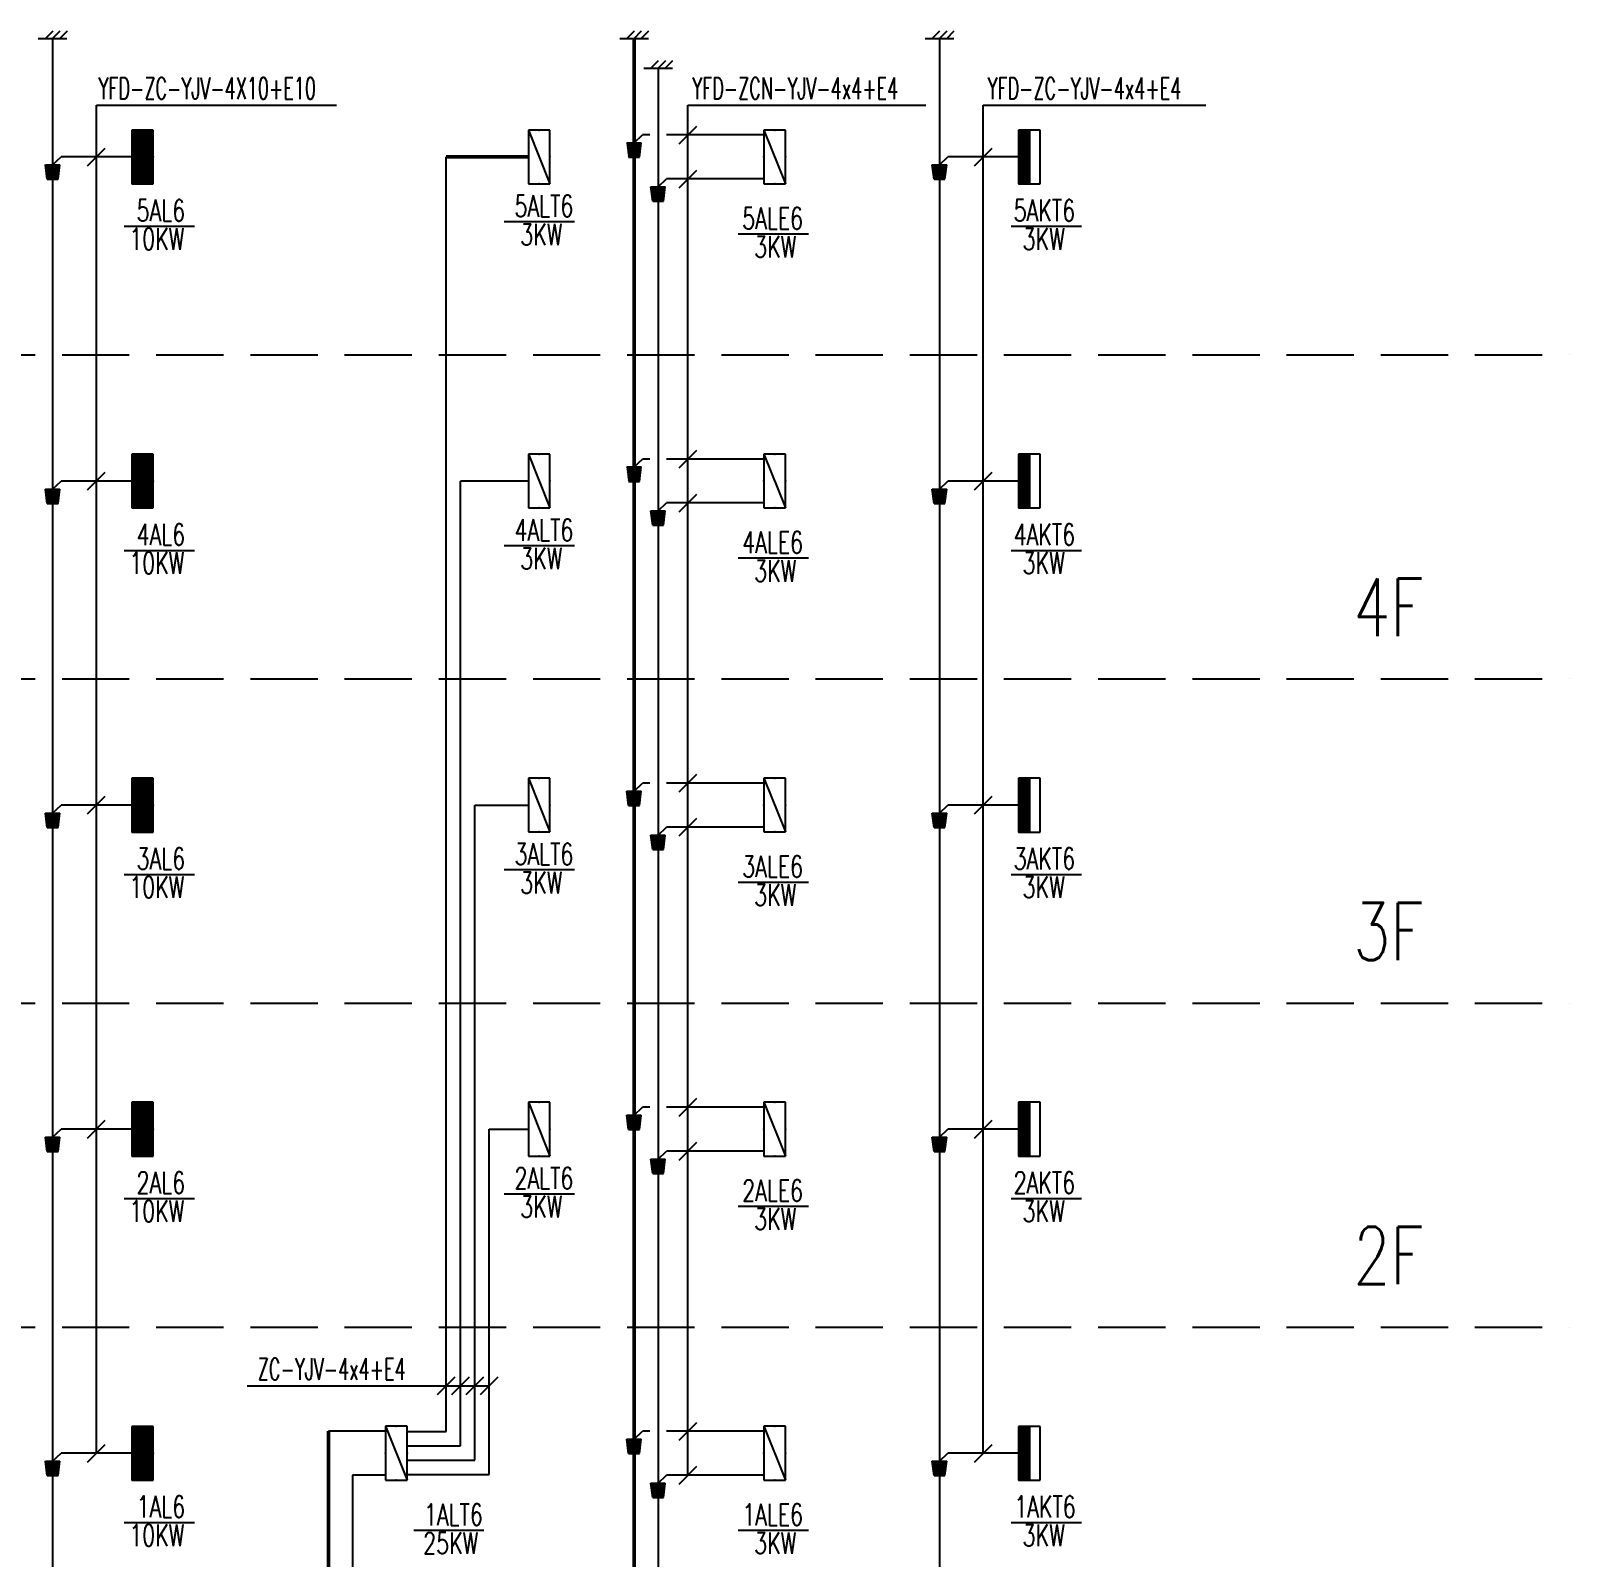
# Model space of a CAD drawing. Extents: x -336391 to 664021, y -458009 to -178412.
# Drawn here: x -13253 to 15329, y -428735 to -400376 of the extents above; entities that cross this region are included whole.
import ezdxf
from ezdxf.enums import TextEntityAlignment as Align

# ---------------------------------------------------------------- set-up
doc = ezdxf.new("R2010")
doc.units = 0
doc.header["$LTSCALE"] = 1000
doc.header["$MEASUREMENT"] = 0
doc.linetypes.add('DASH', pattern=[0.35, 0.25, -0.1])
doc.layers.get('0').update_dxf_attribs({"linetype": 'CONTINUOUS'})
for name, color, linetype in [('AXIS', 3, 'CONTINUOUS'), ('EQUIP', 3, 'CONTINUOUS'), ('SIG_TEXT', 7, 'CONTINUOUS'), ('STAIR', 4, 'CONTINUOUS'), ('WIRE-照明', 6, 'CONTINUOUS')]:
    doc.layers.add(name, color=color, linetype=linetype)
doc.layers.add('WIRE', color=6, linetype='CONTINUOUS', lineweight=50)
doc.styles.add('_TCH_LABEL', font='COMPLEX', dxfattribs={"bigfont": 'GBCBIG'})
doc.styles.add('HZ', font='tjromans.shx', dxfattribs={"width": 0.75, "bigfont": 'tjhztxt.shx'})
doc.styles.get("Standard").update_dxf_attribs({"font": 'simplex.shx', "bigfont": 'hztxt.shx'})

# ---------------------------------------------------------------- blocks, each defined once
blk = doc.blocks.new('$equip$00001416')
for p, q in [((0.75, 0.6), (-0.75, 0.6)), ((-0.75, 0), (0.75, 0.6)), ((-0.75, 0.6), (-0.75, 0)), ((0.75, 0), (0.75, 0.6)), ((-0.75, 0), (0.75, 0))]:
    blk.add_line(p, q)
for p in [(0, 0.6), (-0.75, 0.3), (0, 0), (0.75, 0.3)]:
    blk.add_point(p)
at = {"style": '_TCH_LABEL', "flags": 9}
blk.add_attdef('A', (0, 0), '', height=0.00002, dxfattribs=at)
blk = doc.blocks.new('*X4')
at = {"color": 0}
for p, q in [((-250, 33), (-83, 200)), ((-250, 68), (-118, 200)), ((-250, 104), (-154, 200)), ((-250, 139), (-189, 200)), ((-250, 174), (-224, 200)), ((-247, 0), (-47, 200)), ((-212, 0), (-12, 200)), ((-177, 0), (23, 200)), ((-141, 0), (59, 200)), ((-106, 0), (94, 200)), ((-71, 0), (129, 200)), ((-35, 0), (165, 200)), ((0, 0), (200, 200)), ((35, 0), (235, 200)), ((71, 0), (250, 179)), ((106, 0), (250, 144)), ((141, 0), (250, 109)), ((177, 0), (250, 73)), ((212, 0), (250, 38)), ((247, 0), (250, 3))]:
    blk.add_line(p, q, dxfattribs=at)
blk = doc.blocks.new('$equip$00001421')
for p, q in [((0.75, 0.6), (-0.75, 0.6)), ((-0.75, 0.6), (-0.75, 0)), ((0.75, 0), (0.75, 0.6)), ((-0.75, 0), (0.75, 0))]:
    blk.add_line(p, q)
at = {"const_width": 0.6}
blk.add_lwpolyline([(-0.75, 0.3), (0.75, 0.3)], dxfattribs=at)
for p in [(0, 0.6), (-0.75, 0.3), (0, 0), (0.75, 0.3)]:
    blk.add_point(p)
at = {"xscale": 0.00300000000061118, "yscale": 0.00300000000061118, "zscale": 0.003}
blk.add_blockref('*X4', (0, 0), dxfattribs=at)
at = {"style": '_TCH_LABEL', "flags": 9}
blk.add_attdef('A', (0, 0), '', height=0.00002, dxfattribs=at)
blk = doc.blocks.new('*X87')
at = {"color": 0}
for p, q in [((-250, 33), (-183, 100)), ((-250, 68), (-218, 100)), ((-247, 0), (-147, 100)), ((-212, 0), (-112, 100)), ((-177, 0), (-77, 100)), ((-141, 0), (-41, 100)), ((-106, 0), (-6, 100)), ((-71, 0), (29, 100)), ((-35, 0), (65, 100)), ((0, 0), (100, 100)), ((35, 0), (135, 100)), ((71, 0), (171, 100)), ((106, 0), (206, 100)), ((141, 0), (241, 100)), ((177, 0), (250, 73)), ((212, 0), (250, 38)), ((247, 0), (250, 3))]:
    blk.add_line(p, q, dxfattribs=at)
blk = doc.blocks.new('_LINKPT1')
at = {"color": 0}
blk.add_line((0, 0), (0, 0), dxfattribs=at)
blk = doc.blocks.new('_Z1')
at = {"color": 0}
for p, q in [((-0.75, 0.6), (-0.75, 0)), ((0.75, 0.6), (-0.75, 0.6)), ((0.75, 0), (0.75, 0.6)), ((-0.75, 0.3), (0.75, 0.3)), ((-0.75, 0), (0.75, 0))]:
    blk.add_line(p, q, dxfattribs=at)
at = {"color": 0, "const_width": 0.3}
blk.add_lwpolyline([(-0.75, 0.15), (0.75, 0.15)], dxfattribs=at)
at = {"color": 0}
for p in [(0, 0.6), (-0.75, 0.3), (0, 0), (0.75, 0.3)]:
    blk.add_blockref('_LINKPT1', p, dxfattribs=at)
at = {"color": 0, "xscale": 0.003, "yscale": 0.003, "zscale": 0.003}
blk.add_blockref('*X87', (0, 0), dxfattribs=at)
at = {"color": 0, "width": 0.8, "flags": 9}
blk.add_attdef('A', (0, 0), '', height=0.00003, dxfattribs=at)
blk.add_attdef('A', (0, 0), '', height=0.00003, dxfattribs=at)

msp = doc.modelspace()

# ---------------------------------------------------------------- hatches: boundary and pattern name
at = {"layer": 'WIRE-照明'}
h = msp.add_hatch(dxfattribs=at)
h.set_pattern_fill('ANSI31', color=3, scale=133.333333, style=0)
h.set_pattern_definition([(45, (28682.719, -394706.028), (-9.4280904, 9.4280904), [])])
h.paths.add_polyline_path([(-2178.3, -402459.2), (-1911.6, -402459.2), (-1945, -402725.8), (-2145, -402725.8)])
h = msp.add_hatch(dxfattribs=at)
h.set_pattern_fill('ANSI31', color=3, scale=133.333333, style=0)
h.set_pattern_definition([(45, (17880.845, -395114.869), (-9.4280904, 9.4280904), [])])
h.paths.add_polyline_path([(-12980.2, -402868), (-12713.5, -402868), (-12746.9, -403134.7), (-12946.9, -403134.7)])
h = msp.add_hatch(dxfattribs=at)
h.set_pattern_fill('ANSI31', color=3, scale=133.333333, style=0)
h.set_pattern_definition([(45, (34357.773, -395114.917), (-9.4280904, 9.4280904), [])])
h.paths.add_polyline_path([(3496.7, -402868), (3763.4, -402868), (3730.1, -403134.7), (3530.1, -403134.7)])
h = msp.add_hatch(dxfattribs=at)
h.set_pattern_fill('ANSI31', color=3, scale=133.333333, style=0)
h.set_pattern_definition([(45, (29129.008, -395522.397), (-9.4280904, 9.4280904), [])])
h.paths.add_polyline_path([(-1732, -403275.5), (-1465.4, -403275.5), (-1498.7, -403542.2), (-1698.7, -403542.2)])
h = msp.add_hatch(dxfattribs=at)
h.set_pattern_fill('ANSI31', color=3, scale=133.333333, style=0)
h.set_pattern_definition([(45, (28682.719, -400727.014), (-9.4280904, 9.4280904), [])])
h.paths.add_polyline_path([(-2178.3, -408480.1), (-1911.6, -408480.1), (-1945, -408746.8), (-2145, -408746.8)])
h = msp.add_hatch(dxfattribs=at)
h.set_pattern_fill('ANSI31', color=3, scale=133.333333, style=0)
h.set_pattern_definition([(45, (17880.845, -401135.855), (-9.4280904, 9.4280904), [])])
h.paths.add_polyline_path([(-12980.2, -408889), (-12713.5, -408889), (-12746.9, -409155.6), (-12946.9, -409155.6)])
h = msp.add_hatch(dxfattribs=at)
h.set_pattern_fill('ANSI31', color=3, scale=133.333333, style=0)
h.set_pattern_definition([(45, (34357.773, -401135.903), (-9.4280904, 9.4280904), [])])
h.paths.add_polyline_path([(3496.7, -408889), (3763.4, -408889), (3730.1, -409155.7), (3530.1, -409155.7)])
h = msp.add_hatch(dxfattribs=at)
h.set_pattern_fill('ANSI31', color=3, scale=133.333333, style=0)
h.set_pattern_definition([(45, (29129.008, -401543.383), (-9.4280904, 9.4280904), [])])
h.paths.add_polyline_path([(-1732, -409296.5), (-1465.4, -409296.5), (-1498.7, -409563.2), (-1698.7, -409563.2)])
h = msp.add_hatch(dxfattribs=at)
h.set_pattern_fill('ANSI31', color=3, scale=133.333333, style=0)
h.set_pattern_definition([(45, (28682.719, -406748), (-9.4280904, 9.4280904), [])])
h.paths.add_polyline_path([(-2178.3, -414501.1), (-1911.6, -414501.1), (-1945, -414767.8), (-2145, -414767.8)])
h = msp.add_hatch(dxfattribs=at)
h.set_pattern_fill('ANSI31', color=3, scale=133.333333, style=0)
h.set_pattern_definition([(45, (17880.845, -407156.842), (-9.4280904, 9.4280904), [])])
h.paths.add_polyline_path([(-12980.2, -414910), (-12713.5, -414910), (-12746.9, -415176.6), (-12946.9, -415176.6)])
h = msp.add_hatch(dxfattribs=at)
h.set_pattern_fill('ANSI31', color=3, scale=133.333333, style=0)
h.set_pattern_definition([(45, (34357.773, -407156.889), (-9.4280904, 9.4280904), [])])
h.paths.add_polyline_path([(3496.7, -414910), (3763.4, -414910), (3730.1, -415176.7), (3530.1, -415176.7)])
h = msp.add_hatch(dxfattribs=at)
h.set_pattern_fill('ANSI31', color=3, scale=133.333333, style=0)
h.set_pattern_definition([(45, (29129.008, -407564.37), (-9.4280904, 9.4280904), [])])
h.paths.add_polyline_path([(-1732, -415317.5), (-1465.4, -415317.5), (-1498.7, -415584.2), (-1698.7, -415584.2)])
h = msp.add_hatch(dxfattribs=at)
h.set_pattern_fill('ANSI31', color=3, scale=133.333333, style=0)
h.set_pattern_definition([(45, (28682.719, -412768.987), (-9.4280904, 9.4280904), [])])
h.paths.add_polyline_path([(-2178.3, -420522.1), (-1911.6, -420522.1), (-1945, -420788.8), (-2145, -420788.8)])
h = msp.add_hatch(dxfattribs=at)
h.set_pattern_fill('ANSI31', color=3, scale=133.333333, style=0)
h.set_pattern_definition([(45, (17880.845, -413177.828), (-9.4280904, 9.4280904), [])])
h.paths.add_polyline_path([(-12980.2, -420931), (-12713.5, -420931), (-12746.9, -421197.6), (-12946.9, -421197.6)])
h = msp.add_hatch(dxfattribs=at)
h.set_pattern_fill('ANSI31', color=3, scale=133.333333, style=0)
h.set_pattern_definition([(45, (34357.773, -413177.875), (-9.4280904, 9.4280904), [])])
h.paths.add_polyline_path([(3496.7, -420931), (3763.4, -420931), (3730.1, -421197.7), (3530.1, -421197.7)])
h = msp.add_hatch(dxfattribs=at)
h.set_pattern_fill('ANSI31', color=3, scale=133.333333, style=0)
h.set_pattern_definition([(45, (29129.008, -413585.356), (-9.4280904, 9.4280904), [])])
h.paths.add_polyline_path([(-1732, -421338.5), (-1465.4, -421338.5), (-1498.7, -421605.1), (-1698.7, -421605.1)])
h = msp.add_hatch(dxfattribs=at)
h.set_pattern_fill('ANSI31', color=3, scale=133.333333, style=0)
h.set_pattern_definition([(45, (28682.719, -418789.973), (-9.4280904, 9.4280904), [])])
h.paths.add_polyline_path([(-2178.3, -426543.1), (-1911.6, -426543.1), (-1945, -426809.8), (-2145, -426809.8)])
h = msp.add_hatch(dxfattribs=at)
h.set_pattern_fill('ANSI31', color=3, scale=133.333333, style=0)
h.set_pattern_definition([(45, (17880.845, -419198.814), (-9.4280904, 9.4280904), [])])
h.paths.add_polyline_path([(-12980.2, -426951.9), (-12713.5, -426951.9), (-12746.9, -427218.6), (-12946.9, -427218.6)])
h = msp.add_hatch(dxfattribs=at)
h.set_pattern_fill('ANSI31', color=3, scale=133.333333, style=0)
h.set_pattern_definition([(45, (34357.773, -419198.862), (-9.4280904, 9.4280904), [])])
h.paths.add_polyline_path([(3496.7, -426952), (3763.4, -426952), (3730.1, -427218.7), (3530.1, -427218.7)])
h = msp.add_hatch(dxfattribs=at)
h.set_pattern_fill('ANSI31', color=3, scale=133.333333, style=0)
h.set_pattern_definition([(45, (29129.008, -419606.342), (-9.4280904, 9.4280904), [])])
h.paths.add_polyline_path([(-1732, -427359.5), (-1465.4, -427359.5), (-1498.7, -427626.1), (-1698.7, -427626.1)])

# ---------------------------------------------------------------- linework, layer by layer
at = {"layer": 'SIG_TEXT'}
for p, q in [((-12033.3, -426804), (-12033.3, -401755.1)), ((-12033.3, -401755.1), (-7574.5, -401755.1)), ((-1043, -427211.5), (-1043, -401755.1)), ((-1043, -401755.1), (3375.1, -401755.1)), ((4443.6, -426804), (4443.6, -401755.2)), ((4443.6, -401755.2), (8576.5, -401755.2)), ((-1208, -402476.2), (-878, -402146.2)), ((-12198.3, -402885), (-11868.3, -402555)), ((4278.6, -402885.1), (4608.6, -402555.1)), ((-1208, -403292.5), (-878, -402962.5)), ((-11516.6, -404008.8), (-10211.1, -404008.8)), ((-4456.3, -403919.2), (-3150.8, -403919.2)), ((-110.6, -404149.5), (1194.9, -404149.5)), ((4960.3, -404008.8), (6265.8, -404008.8)), ((-1208, -408497.1), (-878, -408167.2)), ((-12198.3, -408906), (-11868.3, -408576)), ((4278.6, -408906), (4608.6, -408576.1)), ((-1208, -409313.5), (-878, -408983.5)), ((-11516.6, -410029.7), (-10211.1, -410029.7)), ((-4456.3, -409940.2), (-3150.8, -409940.2)), ((4960.3, -410029.8), (6265.8, -410029.8)), ((-110.6, -410170.5), (1194.9, -410170.5)), ((-1208, -414518.1), (-878, -414188.2)), ((-12198.3, -414927), (-11868.3, -414597)), ((4278.6, -414927), (4608.6, -414597)), ((-1208, -415334.5), (-878, -415004.5)), ((-11516.6, -416050.7), (-10211.1, -416050.7)), ((-4456.3, -415961.2), (-3150.8, -415961.2)), ((4960.3, -416050.8), (6265.8, -416050.8)), ((-110.6, -416191.5), (1194.9, -416191.5)), ((-1208, -420539.1), (-878, -420209.1)), ((-12198.3, -420948), (-11868.3, -420618)), ((4278.6, -420948), (4608.6, -420618)), ((-1208, -421355.5), (-878, -421025.5)), ((-11516.6, -422071.7), (-10211.1, -422071.7)), ((-4456.3, -421982.2), (-3150.8, -421982.2)), ((4960.3, -422071.8), (6265.8, -422071.8)), ((-110.6, -422212.5), (1194.9, -422212.5)), ((-9230.9, -425549.8), (-5481.9, -425549.8)), ((-5698.9, -425714.8), (-5368.9, -425384.8)), ((-5481.9, -425549.8), (-4733.9, -425549.8)), ((-5432.2, -425714.8), (-5102.2, -425384.8)), ((-5165.5, -425714.8), (-4835.5, -425384.8)), ((-4898.9, -425714.8), (-4568.9, -425384.8)), ((-1208, -426560.1), (-878, -426230.1)), ((-12198.3, -426968.9), (-11868.3, -426639)), ((4278.6, -426969), (4608.6, -426639)), ((-1208, -427376.5), (-878, -427046.5)), ((-11516.6, -428092.7), (-10211.1, -428092.7)), ((4960.3, -428092.8), (6265.8, -428092.8)), ((-6138.7, -428233.4), (-4833.2, -428233.4)), ((-110.6, -428233.4), (1194.9, -428233.4))]:
    msp.add_line(p, q, dxfattribs=at)
at = {"layer": 'STAIR', "linetype": 'DASH', "ltscale": 5}
for p, q in [((-61671.9, -406396.5), (15329.3, -406396.5)), ((-61671.9, -406396.5), (15329.3, -406396.5)), ((-61671.9, -412417.5), (15329.3, -412417.5)), ((-61671.9, -418438.5), (15329.3, -418438.5)), ((-61671.9, -424459.5), (15329.3, -424459.5))]:
    msp.add_line(p, q, dxfattribs=at)
at = {"layer": 'WIRE'}
for p, q in [((-2045, -400517), (-2045, -441271.4)), ((-4007.4, -402719.4), (-5533.9, -402719.4)), ((-7720.1, -426395.1), (-7720.1, -441271.4))]:
    msp.add_line(p, q, dxfattribs=at)
at = {"layer": 'WIRE-照明'}
for p, q in [((-12980.2, -400517.6), (-12838.8, -400376.2)), ((-12846.9, -400517.6), (-12705.4, -400376.2)), ((-12713.5, -400517.6), (-12572.1, -400376.2)), ((-2178.3, -400517), (-2036.9, -400375.5)), ((-2045, -400517), (-1903.6, -400375.5)), ((-1911.6, -400517), (-1770.2, -400375.5)), ((3496.7, -400517.7), (3638.2, -400376.2)), ((3630.1, -400517.7), (3771.5, -400376.2)), ((3763.4, -400517.7), (3904.8, -400376.2)), ((-13113.5, -400517.6), (-12580.2, -400517.6)), ((-12846.9, -400517.6), (-12846.9, -441271.4)), ((-2311.6, -400517), (-1778.3, -400517)), ((3363.4, -400517.7), (3896.7, -400517.7)), ((3630.1, -400517.7), (3630.1, -441271.4)), ((-1732, -401069.7), (-1590.6, -400928.3)), ((-1598.7, -401069.7), (-1457.3, -400928.3)), ((-1465.4, -401069.7), (-1323.9, -400928.3)), ((-1865.4, -401069.7), (-1332, -401069.7)), ((-1598.7, -401069.7), (-1598.7, -441271.4)), ((-2045, -402459.2), (-1888.2, -402311.2)), ((-1751, -402311.2), (-1888.2, -402311.2)), ((367.6, -402311.2), (-1444.9, -402311.2)), ((-12846.9, -402868), (-12690.1, -402720)), ((-11376.6, -402720), (-12690.1, -402720)), ((-5533.9, -426396.6), (-5533.9, -402719.4)), ((3630.1, -402868), (3786.8, -402720.1)), ((5100.4, -402720.1), (3786.8, -402720.1)), ((-1598.7, -403275.5), (-1441.9, -403127.5)), ((367.6, -403127.5), (-1441.9, -403127.5)), ((-2045, -408480.1), (-1888.2, -408332.2)), ((-1751, -408332.2), (-1888.2, -408332.2)), ((367.6, -408332.2), (-1444.9, -408332.2)), ((-12846.9, -408889), (-12690.1, -408741)), ((-11376.6, -408741), (-12690.1, -408741)), ((-5267.2, -408740.3), (-4007.4, -408740.3)), ((-5267.2, -426663.3), (-5267.2, -408740.4)), ((3630.1, -408889), (3786.8, -408741)), ((5100.4, -408741), (3786.8, -408741)), ((-1598.7, -409296.5), (-1441.9, -409148.5)), ((367.6, -409148.5), (-1441.9, -409148.5)), ((-2045, -414501.1), (-1888.2, -414353.1)), ((-1751, -414353.1), (-1888.2, -414353.1)), ((367.6, -414353.1), (-1444.9, -414353.1)), ((-12846.9, -414910), (-12690.1, -414762)), ((-11376.6, -414762), (-12690.1, -414762)), ((-5000.5, -414761.3), (-4007.4, -414761.3)), ((-5000.5, -426930), (-5000.5, -414761.4)), ((3630.1, -414910), (3786.8, -414762)), ((5100.4, -414762), (3786.8, -414762)), ((-1598.7, -415317.5), (-1441.9, -415169.5)), ((367.6, -415169.5), (-1441.9, -415169.5)), ((-2045, -420522.1), (-1888.2, -420374.1)), ((-1751, -420374.1), (-1888.2, -420374.1)), ((367.6, -420374.1), (-1444.9, -420374.1)), ((-12846.9, -420931), (-12690.1, -420783)), ((-11376.6, -420783), (-12690.1, -420783)), ((-4733.9, -420782.3), (-4007.4, -420782.3)), ((-4733.9, -427196.6), (-4733.9, -420782.4)), ((3630.1, -420931), (3786.8, -420783)), ((5100.4, -420783), (3786.8, -420783)), ((-1598.7, -421338.5), (-1441.9, -421190.5)), ((367.6, -421190.5), (-1441.9, -421190.5)), ((-6661.4, -426395.2), (-7720.1, -426395.2)), ((-6261.4, -426396.6), (-5533.9, -426396.6)), ((-2045, -426543.1), (-1888.2, -426395.1)), ((-1751, -426395.1), (-1888.2, -426395.1)), ((367.6, -426395.1), (-1444.9, -426395.1)), ((-6261.4, -426663.3), (-5267.2, -426663.3)), ((-12846.9, -426951.9), (-12690.1, -426804)), ((-11376.6, -426804), (-12690.1, -426804)), ((-6261.4, -426930), (-5000.5, -426930)), ((3630.1, -426952), (3786.8, -426804)), ((5100.4, -426804), (3786.8, -426804)), ((-7273.8, -427211.5), (-7273.8, -441271.4)), ((-6661.4, -427211.6), (-7273.8, -427211.6)), ((-6261.4, -427196.6), (-4733.9, -427196.6)), ((-1598.7, -427359.5), (-1441.9, -427211.5)), ((367.6, -427211.5), (-1441.9, -427211.5))]:
    msp.add_line(p, q, dxfattribs=at)
at = {"layer": 'WIRE-照明', "color": 3}
for p, q in [((-2178.3, -402459.2), (-1911.6, -402459.2)), ((-1945, -402725.8), (-1911.6, -402459.2)), ((-12980.2, -402868), (-12713.5, -402868)), ((-12946.9, -403134.7), (-12980.2, -402868)), ((-12980.2, -402868), (-12713.5, -402868)), ((-12746.9, -403134.7), (-12713.5, -402868)), ((-2145, -402725.8), (-1945, -402725.8)), ((3496.7, -402868), (3763.4, -402868)), ((3530.1, -403134.7), (3496.7, -402868)), ((3496.7, -402868), (3763.4, -402868)), ((3730.1, -403134.7), (3763.4, -402868)), ((-12946.9, -403134.7), (-12746.9, -403134.7)), ((-1732, -403275.5), (-1465.4, -403275.5)), ((-1698.7, -403542.2), (-1732, -403275.5)), ((-1732, -403275.5), (-1465.4, -403275.5)), ((-1498.7, -403542.2), (-1465.4, -403275.5)), ((3530.1, -403134.7), (3730.1, -403134.7)), ((-1698.7, -403542.2), (-1498.7, -403542.2)), ((-2178.3, -408480.1), (-1911.6, -408480.1)), ((-1945, -408746.8), (-1911.6, -408480.1)), ((-12980.2, -408889), (-12713.5, -408889)), ((-12946.9, -409155.6), (-12980.2, -408889)), ((-12980.2, -408889), (-12713.5, -408889)), ((-12746.9, -409155.6), (-12713.5, -408889)), ((-2145, -408746.8), (-1945, -408746.8)), ((3496.7, -408889), (3763.4, -408889)), ((3530.1, -409155.7), (3496.7, -408889)), ((3496.7, -408889), (3763.4, -408889)), ((3730.1, -409155.7), (3763.4, -408889)), ((-12946.9, -409155.6), (-12746.9, -409155.6)), ((-1732, -409296.5), (-1465.4, -409296.5)), ((-1698.7, -409563.2), (-1732, -409296.5)), ((-1732, -409296.5), (-1465.4, -409296.5)), ((-1498.7, -409563.2), (-1465.4, -409296.5)), ((3530.1, -409155.7), (3730.1, -409155.7)), ((-1698.7, -409563.2), (-1498.7, -409563.2)), ((-2178.3, -414501.1), (-1911.6, -414501.1)), ((-2145, -414767.8), (-2178.3, -414501.1)), ((-1945, -414767.8), (-1911.6, -414501.1)), ((-12980.2, -414910), (-12713.5, -414910)), ((-12946.9, -415176.6), (-12980.2, -414910)), ((-12980.2, -414910), (-12713.5, -414910)), ((-12746.9, -415176.6), (-12713.5, -414910)), ((-2145, -414767.8), (-1945, -414767.8)), ((3496.7, -414910), (3763.4, -414910)), ((3530.1, -415176.7), (3496.7, -414910)), ((3496.7, -414910), (3763.4, -414910)), ((3730.1, -415176.7), (3763.4, -414910)), ((-12946.9, -415176.6), (-12746.9, -415176.6)), ((3530.1, -415176.7), (3730.1, -415176.7)), ((-1732, -415317.5), (-1465.4, -415317.5)), ((-1698.7, -415584.2), (-1732, -415317.5)), ((-1732, -415317.5), (-1465.4, -415317.5)), ((-1698.7, -415584.2), (-1498.7, -415584.2)), ((-1498.7, -415584.2), (-1465.4, -415317.5)), ((-2145, -420788.8), (-2178.3, -420522.1)), ((-2178.3, -420522.1), (-1911.6, -420522.1)), ((-1945, -420788.8), (-1911.6, -420522.1)), ((-12980.2, -420931), (-12713.5, -420931)), ((-12946.9, -421197.6), (-12980.2, -420931)), ((-12980.2, -420931), (-12713.5, -420931)), ((-12746.9, -421197.6), (-12713.5, -420931)), ((-2145, -420788.8), (-1945, -420788.8)), ((3496.7, -420931), (3763.4, -420931)), ((3530.1, -421197.7), (3496.7, -420931)), ((3496.7, -420931), (3763.4, -420931)), ((3730.1, -421197.7), (3763.4, -420931)), ((-12946.9, -421197.6), (-12746.9, -421197.6)), ((3530.1, -421197.7), (3730.1, -421197.7)), ((-1732, -421338.5), (-1465.4, -421338.5)), ((-1698.7, -421605.1), (-1732, -421338.5)), ((-1732, -421338.5), (-1465.4, -421338.5)), ((-1498.7, -421605.1), (-1465.4, -421338.5)), ((-1698.7, -421605.1), (-1498.7, -421605.1)), ((-2178.3, -426543.1), (-1911.6, -426543.1)), ((-2145, -426809.8), (-2178.3, -426543.1)), ((-1945, -426809.8), (-1911.6, -426543.1)), ((-12980.2, -426951.9), (-12713.5, -426951.9)), ((-12946.9, -427218.6), (-12980.2, -426951.9)), ((-12980.2, -426951.9), (-12713.5, -426951.9)), ((-12746.9, -427218.6), (-12713.5, -426951.9)), ((-2145, -426809.8), (-1945, -426809.8)), ((3496.7, -426952), (3763.4, -426952)), ((3530.1, -427218.7), (3496.7, -426952)), ((3496.7, -426952), (3763.4, -426952)), ((3730.1, -427218.7), (3763.4, -426952)), ((-12946.9, -427218.6), (-12746.9, -427218.6)), ((3530.1, -427218.7), (3730.1, -427218.7)), ((-1732, -427359.5), (-1465.4, -427359.5)), ((-1698.7, -427626.1), (-1732, -427359.5)), ((-1732, -427359.5), (-1465.4, -427359.5)), ((-1498.7, -427626.1), (-1465.4, -427359.5)), ((-1698.7, -427626.1), (-1498.7, -427626.1))]:
    msp.add_line(p, q, dxfattribs=at)

# ---------------------------------------------------------------- block references
at = {"layer": 'EQUIP', "xscale": 666.6666666665988, "yscale": 666.6666666665988, "rotation": 270}
for name, p, zscale in [('$equip$00001421', (-11376.6, -402720), 666.6666666666667), ('_Z1', (5100.4, -402720.1), 666.6666666665988), ('$equip$00001416', (-4007.4, -402719.4), 666.6666666665988), ('$equip$00001416', (367.6, -402719.4), 666.6666666666667), ('$equip$00001421', (-11376.6, -408741), 666.6666666666667), ('_Z1', (5100.4, -408741), 666.6666666665988), ('$equip$00001416', (-4007.4, -408740.3), 666.6666666665988), ('$equip$00001416', (367.6, -408740.3), 666.6666666666667), ('$equip$00001421', (-11376.6, -414762), 666.6666666666667), ('$equip$00001416', (-4007.4, -414761.3), 666.6666666665988), ('$equip$00001416', (367.6, -414761.3), 666.6666666666667), ('_Z1', (5100.4, -414762), 666.6666666665988), ('$equip$00001421', (-11376.6, -420783), 666.6666666666667), ('$equip$00001416', (-4007.4, -420782.3), 666.6666666665988), ('$equip$00001416', (367.6, -420782.3), 666.6666666666667), ('_Z1', (5100.4, -420783), 666.6666666665988), ('$equip$00001421', (-11376.6, -426804), 666.6666666666667), ('$equip$00001416', (-6661.4, -426803.4), 666.6666666666667), ('$equip$00001416', (367.6, -426803.3), 666.6666666666667), ('_Z1', (5100.4, -426804), 666.6666666665988)]:
    msp.add_blockref(name, p, dxfattribs=dict(at, zscale=zscale))

# ---------------------------------------------------------------- texts
at = {"layer": 'AXIS', "color": 7, "style": 'HZ', "width": 0.75}
for s, p in [('4F', (11319.1, -411621.2)), ('3F', (11319.1, -417642.2)), ('2F', (11319.1, -423663.2))]:
    msp.add_text(s, height=1066.67, dxfattribs=at).set_placement(p)
at = {"layer": 'SIG_TEXT', "style": 'HZ'}
for s, width, p in [('YFD-ZC-YJV-4X10+E10', 0.6, (-11996.5, -401644.1)), ('YFD-ZCN-YJV-4x4+E4', 0.6, (-964.1, -401644.1)), ('YFD-ZC-YJV-4x4+E4', 0.6, (4522.6, -401644.2)), ('5AL6', 0.7, (-11286, -403913.4)), ('5ALT6', 0.7, (-4265.7, -403829.8)), ('5AKT6', 0.7, (5008.6, -403913.4)), ('5ALE6', 0.7, (-35.1, -404060.1)), ('4AL6', 0.7, (-11286, -409934.4)), ('4ALT6', 0.7, (-4265.7, -409850.8)), ('4AKT6', 0.7, (5008.6, -409934.4)), ('4ALE6', 0.7, (-35.1, -410081.1)), ('3AL6', 0.7, (-11286, -415955.3)), ('3ALT6', 0.7, (-4265.7, -415871.8)), ('3AKT6', 0.7, (5008.6, -415955.4)), ('3ALE6', 0.7, (-35.1, -416102.1)), ('2AL6', 0.7, (-11286, -421976.3)), ('2ALT6', 0.7, (-4265.7, -421892.8)), ('2AKT6', 0.7, (5008.6, -421976.4)), ('2ALE6', 0.7, (-35.1, -422123.1)), ('ZC-YJV-4x4+E4', 0.6, (-9035.7, -425438.8)), ('1AL6', 0.7, (-11286, -427997.3)), ('1ALT6', 0.7, (-5948.1, -428144.1)), ('1ALE6', 0.7, (-35.1, -428144.1)), ('1AKT6', 0.7, (5018.7, -427997.4))]:
    msp.add_text(s, height=400, dxfattribs=dict(at, width=width)).set_placement(p)
at = {"layer": 'SIG_TEXT', "style": 'HZ', "width": 0.7}
for s, p in [('10KW', (-10912.3, -404244)), ('3KW', (-3768.4, -404159.7)), ('3KW', (5564.7, -404244.1)), ('3KW', (577.4, -404390)), ('10KW', (-10912.3, -410265)), ('3KW', (-3768.4, -410180.7)), ('3KW', (5564.7, -410265.1)), ('3KW', (577.4, -410411)), ('10KW', (-10912.3, -416286)), ('3KW', (-3768.4, -416201.7)), ('3KW', (5564.7, -416286)), ('3KW', (577.4, -416432)), ('10KW', (-10912.3, -422307)), ('3KW', (-3768.4, -422222.7)), ('3KW', (5564.7, -422307)), ('3KW', (577.4, -422453)), ('10KW', (-10912.3, -428328)), ('3KW', (5564.7, -428328)), ('25KW', (-5450.8, -428474)), ('3KW', (577.4, -428474))]:
    msp.add_text(s, height=400, dxfattribs=at).set_placement(p, align=Align.MIDDLE)

doc.saveas('drawing.dxf')
